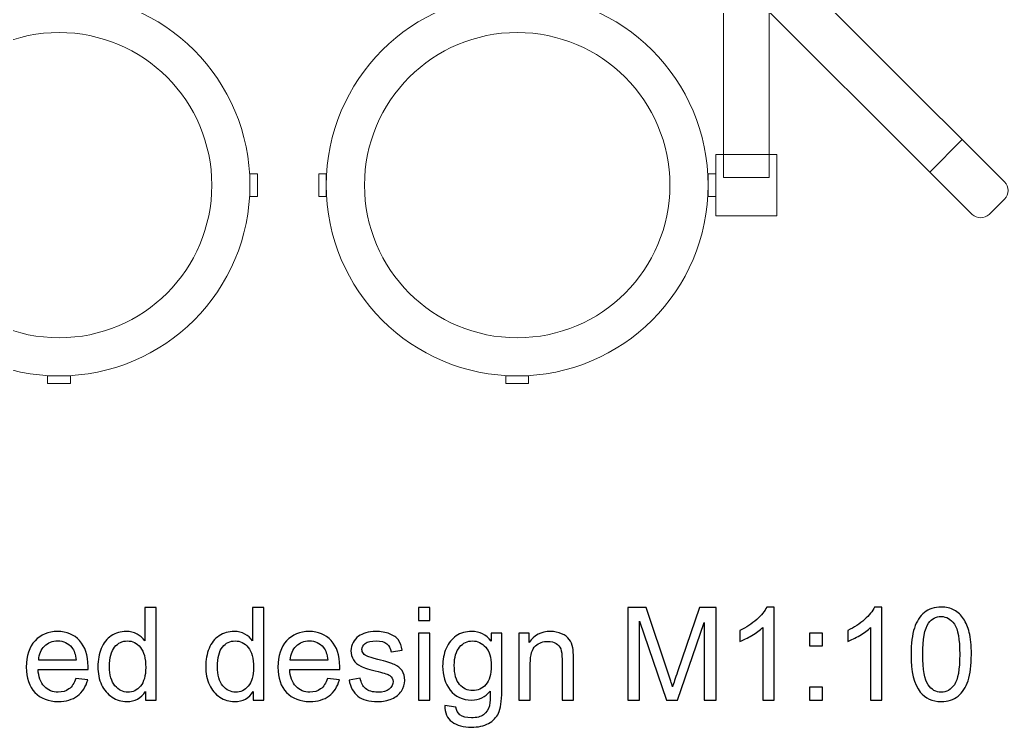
# Model space of a CAD drawing. Header units: millimetres. Extents: x -202 to 204, y -252 to 284.
# Drawn here: x -17.6 to 47.2, y -251.7 to -205.3 of the extents above; entities that cross this region are included whole.
import ezdxf

# ---------------------------------------------------------------- set-up
doc = ezdxf.new("R2010")
doc.units = ezdxf.units.MM
doc.header["$MEASUREMENT"] = 0
doc.layers.add('Layer 1', color=7, linetype='Continuous')

msp = doc.modelspace()

# ---------------------------------------------------------------- linework, layer by layer
at = {"layer": 'Layer 1', "color": 9, "lineweight": 9}
for points, knots in [([(31.5, -126.6739), (31.5, -126.6739), (31.5, -215.674), (31.5, -215.674), (31.5, -215.674), (31.5, -215.674), (28.5, -215.674), (28.5, -215.674), (28.5, -215.674), (28.5, -215.674), (28.5, -126.6739), (28.5, -126.6739), (28.5, -126.6739), (28.5, -126.6739), (31.5, -126.6739), (31.5, -126.6739)], [0, 0, 0, 0, 0.2, 0.2, 0.2, 0.2, 0.4, 0.4, 0.4, 0.4, 0.6, 0.6, 0.6, 0.6, 1, 1, 1, 1]), ([(28.2305, -201.5258), (28.2305, -201.5258), (44.7908, -218.086), (44.7908, -218.086), (44.7908, -218.086), (45.098, -218.3933), (45.6009, -218.3934), (45.9082, -218.086), (45.9082, -218.086), (45.9082, -218.086), (46.9121, -217.0822), (46.9121, -217.0822), (46.9121, -217.0822), (47.2194, -216.7748), (47.2194, -216.272), (46.9121, -215.9647), (46.9121, -215.9647), (46.9121, -215.9647), (30.3518, -199.4045), (30.3518, -199.4045), (30.3518, -199.4045), (30.0446, -199.0972), (29.5417, -199.0972), (29.2344, -199.4045), (29.2344, -199.4045), (29.2344, -199.4045), (28.2305, -200.4084), (28.2305, -200.4084), (28.2305, -200.4084), (27.9232, -200.7157), (27.9233, -201.2185), (28.2305, -201.5258)], [0, 0, 0, 0, 0.1111111, 0.1111111, 0.1111111, 0.1111111, 0.2222222, 0.2222222, 0.2222222, 0.2222222, 0.3333333, 0.3333333, 0.3333333, 0.3333333, 0.4444444, 0.4444444, 0.4444444, 0.4444444, 0.5555556, 0.5555556, 0.5555556, 0.5555556, 0.6666667, 0.6666667, 0.6666667, 0.6666667, 0.7777778, 0.7777778, 0.7777778, 0.7777778, 1, 1, 1, 1]), ([(-27.5, -216.174), (-27.5, -223.0775), (-21.9035, -228.674), (-15, -228.674), (-15, -228.674), (-8.0965, -228.674), (-2.5, -223.0775), (-2.5, -216.174), (-2.5, -216.174), (-2.5, -209.2704), (-8.0965, -203.674), (-15, -203.674), (-15, -203.674), (-21.9035, -203.674), (-27.5, -209.2704), (-27.5, -216.174)], [0, 0, 0, 0, 0.2, 0.2, 0.2, 0.2, 0.4, 0.4, 0.4, 0.4, 0.6, 0.6, 0.6, 0.6, 1, 1, 1, 1]), ([(2.5, -216.174), (2.5, -223.0775), (8.0965, -228.674), (15, -228.674), (15, -228.674), (21.9035, -228.674), (27.5, -223.0775), (27.5, -216.174), (27.5, -216.174), (27.5, -209.2704), (21.9035, -203.674), (15, -203.674), (15, -203.674), (8.0965, -203.674), (2.5, -209.2704), (2.5, -216.174)], [0, 0, 0, 0, 0.2, 0.2, 0.2, 0.2, 0.4, 0.4, 0.4, 0.4, 0.6, 0.6, 0.6, 0.6, 1, 1, 1, 1]), ([(32, -214.174), (32, -214.174), (28, -214.174), (28, -214.174), (28, -214.174), (28, -214.174), (28, -218.174), (28, -218.174), (28, -218.174), (28, -218.174), (32, -218.174), (32, -218.174), (32, -218.174), (32, -218.174), (32, -214.174), (32, -214.174)], [0, 0, 0, 0, 0.2, 0.2, 0.2, 0.2, 0.4, 0.4, 0.4, 0.4, 0.6, 0.6, 0.6, 0.6, 1, 1, 1, 1]), ([(-2.5, -215.424), (-2.5, -215.424), (-2.5, -216.924), (-2.5, -216.924), (-2.5, -216.924), (-2.5, -216.924), (-2, -216.924), (-2, -216.924), (-2, -216.924), (-2, -216.924), (-2, -215.424), (-2, -215.424), (-2, -215.424), (-2, -215.424), (-2.5, -215.424), (-2.5, -215.424)], [0, 0, 0, 0, 0.2, 0.2, 0.2, 0.2, 0.4, 0.4, 0.4, 0.4, 0.6, 0.6, 0.6, 0.6, 1, 1, 1, 1]), ([(2.5, -215.424), (2.5, -215.424), (2.5, -216.924), (2.5, -216.924), (2.5, -216.924), (2.5, -216.924), (2, -216.924), (2, -216.924), (2, -216.924), (2, -216.924), (2, -215.424), (2, -215.424), (2, -215.424), (2, -215.424), (2.5, -215.424), (2.5, -215.424)], [0, 0, 0, 0, 0.2, 0.2, 0.2, 0.2, 0.4, 0.4, 0.4, 0.4, 0.6, 0.6, 0.6, 0.6, 1, 1, 1, 1]), ([(27.5, -215.424), (27.5, -215.424), (27.5, -216.924), (27.5, -216.924), (27.5, -216.924), (27.5, -216.924), (28, -216.924), (28, -216.924), (28, -216.924), (28, -216.924), (28, -215.424), (28, -215.424), (28, -215.424), (28, -215.424), (27.5, -215.424), (27.5, -215.424)], [0, 0, 0, 0, 0.2, 0.2, 0.2, 0.2, 0.4, 0.4, 0.4, 0.4, 0.6, 0.6, 0.6, 0.6, 1, 1, 1, 1]), ([(-15.75, -228.674), (-15.75, -228.674), (-14.25, -228.674), (-14.25, -228.674), (-14.25, -228.674), (-14.25, -228.674), (-14.25, -229.174), (-14.25, -229.174), (-14.25, -229.174), (-14.25, -229.174), (-15.75, -229.174), (-15.75, -229.174), (-15.75, -229.174), (-15.75, -229.174), (-15.75, -228.674), (-15.75, -228.674)], [0, 0, 0, 0, 0.2, 0.2, 0.2, 0.2, 0.4, 0.4, 0.4, 0.4, 0.6, 0.6, 0.6, 0.6, 1, 1, 1, 1]), ([(14.25, -228.674), (14.25, -228.674), (15.75, -228.674), (15.75, -228.674), (15.75, -228.674), (15.75, -228.674), (15.75, -229.174), (15.75, -229.174), (15.75, -229.174), (15.75, -229.174), (14.25, -229.174), (14.25, -229.174), (14.25, -229.174), (14.25, -229.174), (14.25, -228.674), (14.25, -228.674)], [0, 0, 0, 0, 0.2, 0.2, 0.2, 0.2, 0.4, 0.4, 0.4, 0.4, 0.6, 0.6, 0.6, 0.6, 1, 1, 1, 1])]:
    msp.add_open_spline(points, degree=3, knots=knots, dxfattribs=at)
at = {"layer": 'Layer 1', "color": 7, "lineweight": 9}
for points in [[(-25, -216.174), (-25, -221.6968), (-20.5228, -226.174), (-15, -226.174), (-15, -226.174), (-9.4772, -226.174), (-5, -221.6968), (-5, -216.174), (-5, -216.174), (-5, -210.6511), (-9.4772, -206.174), (-15, -206.174), (-15, -206.174), (-20.5228, -206.174), (-25, -210.6511), (-25, -216.174)], [(5, -216.174), (5, -221.6968), (9.4772, -226.174), (15, -226.174), (15, -226.174), (20.5228, -226.174), (25, -221.6968), (25, -216.174), (25, -216.174), (25, -210.6511), (20.5228, -206.174), (15, -206.174), (15, -206.174), (9.4772, -206.174), (5, -210.6511), (5, -216.174)]]:
    msp.add_open_spline(points, degree=3, knots=[0, 0, 0, 0, 0.2, 0.2, 0.2, 0.2, 0.4, 0.4, 0.4, 0.4, 0.6, 0.6, 0.6, 0.6, 1, 1, 1, 1], dxfattribs=at)
at = {"layer": 'Layer 1', "color": 250, "lineweight": 9}
msp.add_open_spline([(42.0189, -215.3141), (42.0189, -215.3141), (44.1402, -213.1928), (44.1402, -213.1928)], degree=3, dxfattribs=at)
at = {"layer": 'Layer 1', "color": 250}
for points, knots in [([(-9.3417, -249.9089), (-9.3417, -249.9089), (-9.3417, -249.3543), (-9.3417, -249.3543), (-9.3417, -249.3543), (-9.6197, -249.7904), (-10.0289, -250.0077), (-10.5693, -250.0077), (-10.5693, -250.0077), (-10.9193, -250.0077), (-11.241, -249.9117), (-11.5345, -249.7184), (-11.5345, -249.7184), (-11.8281, -249.5265), (-12.0552, -249.257), (-12.2175, -248.9098), (-12.2175, -248.9098), (-12.3784, -248.5641), (-12.4588, -248.1676), (-12.4588, -247.7174), (-12.4588, -247.7174), (-12.4588, -247.28), (-12.3854, -246.8821), (-12.2401, -246.525), (-12.2401, -246.525), (-12.0933, -246.168), (-11.8746, -245.8943), (-11.5825, -245.7052), (-11.5825, -245.7052), (-11.2904, -245.5147), (-10.963, -245.4187), (-10.6018, -245.4187), (-10.6018, -245.4187), (-10.3379, -245.4187), (-10.1023, -245.4752), (-9.8962, -245.5866), (-9.8962, -245.5866), (-9.6888, -245.6981), (-9.5209, -245.8435), (-9.3911, -246.0227), (-9.3911, -246.0227), (-9.3911, -246.0227), (-9.3911, -243.8482), (-9.3911, -243.8482), (-9.3911, -243.8482), (-9.3911, -243.8482), (-8.6516, -243.8482), (-8.6516, -243.8482), (-8.6516, -243.8482), (-8.6516, -243.8482), (-8.6516, -249.9089), (-8.6516, -249.9089), (-8.6516, -249.9089), (-8.6516, -249.9089), (-9.3417, -249.9089), (-9.3417, -249.9089)], [0, 0, 0, 0, 0.0666667, 0.0666667, 0.0666667, 0.0666667, 0.1333333, 0.1333333, 0.1333333, 0.1333333, 0.2, 0.2, 0.2, 0.2, 0.2666667, 0.2666667, 0.2666667, 0.2666667, 0.3333333, 0.3333333, 0.3333333, 0.3333333, 0.4, 0.4, 0.4, 0.4, 0.4666667, 0.4666667, 0.4666667, 0.4666667, 0.5333333, 0.5333333, 0.5333333, 0.5333333, 0.6, 0.6, 0.6, 0.6, 0.6666667, 0.6666667, 0.6666667, 0.6666667, 0.7333333, 0.7333333, 0.7333333, 0.7333333, 0.8, 0.8, 0.8, 0.8, 0.8666667, 0.8666667, 0.8666667, 0.8666667, 1, 1, 1, 1]), ([(-2.2805, -249.9089), (-2.2805, -249.9089), (-2.2805, -249.3543), (-2.2805, -249.3543), (-2.2805, -249.3543), (-2.5585, -249.7904), (-2.9677, -250.0077), (-3.5081, -250.0077), (-3.5081, -250.0077), (-3.8581, -250.0077), (-4.1798, -249.9117), (-4.4733, -249.7184), (-4.4733, -249.7184), (-4.7669, -249.5265), (-4.994, -249.257), (-5.1563, -248.9098), (-5.1563, -248.9098), (-5.3172, -248.5641), (-5.3976, -248.1676), (-5.3976, -247.7174), (-5.3976, -247.7174), (-5.3976, -247.28), (-5.3242, -246.8821), (-5.1789, -246.525), (-5.1789, -246.525), (-5.0321, -246.168), (-4.8134, -245.8943), (-4.5213, -245.7052), (-4.5213, -245.7052), (-4.2292, -245.5147), (-3.9018, -245.4187), (-3.5406, -245.4187), (-3.5406, -245.4187), (-3.2767, -245.4187), (-3.0411, -245.4752), (-2.835, -245.5866), (-2.835, -245.5866), (-2.6276, -245.6981), (-2.4597, -245.8435), (-2.3299, -246.0227), (-2.3299, -246.0227), (-2.3299, -246.0227), (-2.3299, -243.8482), (-2.3299, -243.8482), (-2.3299, -243.8482), (-2.3299, -243.8482), (-1.5904, -243.8482), (-1.5904, -243.8482), (-1.5904, -243.8482), (-1.5904, -243.8482), (-1.5904, -249.9089), (-1.5904, -249.9089), (-1.5904, -249.9089), (-1.5904, -249.9089), (-2.2805, -249.9089), (-2.2805, -249.9089)], [0, 0, 0, 0, 0.0666667, 0.0666667, 0.0666667, 0.0666667, 0.1333333, 0.1333333, 0.1333333, 0.1333333, 0.2, 0.2, 0.2, 0.2, 0.2666667, 0.2666667, 0.2666667, 0.2666667, 0.3333333, 0.3333333, 0.3333333, 0.3333333, 0.4, 0.4, 0.4, 0.4, 0.4666667, 0.4666667, 0.4666667, 0.4666667, 0.5333333, 0.5333333, 0.5333333, 0.5333333, 0.6, 0.6, 0.6, 0.6, 0.6666667, 0.6666667, 0.6666667, 0.6666667, 0.7333333, 0.7333333, 0.7333333, 0.7333333, 0.8, 0.8, 0.8, 0.8, 0.8666667, 0.8666667, 0.8666667, 0.8666667, 1, 1, 1, 1]), ([(8.5259, -244.7047), (8.5259, -244.7047), (8.5259, -243.8482), (8.5259, -243.8482), (8.5259, -243.8482), (8.5259, -243.8482), (9.271, -243.8482), (9.271, -243.8482), (9.271, -243.8482), (9.271, -243.8482), (9.271, -244.7047), (9.271, -244.7047), (9.271, -244.7047), (9.271, -244.7047), (8.5259, -244.7047), (8.5259, -244.7047)], [0, 0, 0, 0, 0.2, 0.2, 0.2, 0.2, 0.4, 0.4, 0.4, 0.4, 0.6, 0.6, 0.6, 0.6, 1, 1, 1, 1]), ([(22.2433, -249.9089), (22.2433, -249.9089), (22.2433, -243.8482), (22.2433, -243.8482), (22.2433, -243.8482), (22.2433, -243.8482), (23.4513, -243.8482), (23.4513, -243.8482), (23.4513, -243.8482), (23.4513, -243.8482), (24.885, -248.1394), (24.885, -248.1394), (24.885, -248.1394), (25.0176, -248.5387), (25.115, -248.8379), (25.1742, -249.0368), (25.1742, -249.0368), (25.2434, -248.8167), (25.3506, -248.4921), (25.4974, -248.0646), (25.4974, -248.0646), (25.4974, -248.0646), (26.948, -243.8482), (26.948, -243.8482), (26.948, -243.8482), (26.948, -243.8482), (28.0275, -243.8482), (28.0275, -243.8482), (28.0275, -243.8482), (28.0275, -243.8482), (28.0275, -249.9089), (28.0275, -249.9089), (28.0275, -249.9089), (28.0275, -249.9089), (27.2542, -249.9089), (27.2542, -249.9089), (27.2542, -249.9089), (27.2542, -249.9089), (27.2542, -244.8359), (27.2542, -244.8359), (27.2542, -244.8359), (27.2542, -244.8359), (25.4931, -249.9089), (25.4931, -249.9089), (25.4931, -249.9089), (25.4931, -249.9089), (24.7692, -249.9089), (24.7692, -249.9089), (24.7692, -249.9089), (24.7692, -249.9089), (23.0166, -244.7499), (23.0166, -244.7499), (23.0166, -244.7499), (23.0166, -244.7499), (23.0166, -249.9089), (23.0166, -249.9089), (23.0166, -249.9089), (23.0166, -249.9089), (22.2433, -249.9089), (22.2433, -249.9089)], [0, 0, 0, 0, 0.0625, 0.0625, 0.0625, 0.0625, 0.125, 0.125, 0.125, 0.125, 0.1875, 0.1875, 0.1875, 0.1875, 0.25, 0.25, 0.25, 0.25, 0.3125, 0.3125, 0.3125, 0.3125, 0.375, 0.375, 0.375, 0.375, 0.4375, 0.4375, 0.4375, 0.4375, 0.5, 0.5, 0.5, 0.5, 0.5625, 0.5625, 0.5625, 0.5625, 0.625, 0.625, 0.625, 0.625, 0.6875, 0.6875, 0.6875, 0.6875, 0.75, 0.75, 0.75, 0.75, 0.8125, 0.8125, 0.8125, 0.8125, 0.875, 0.875, 0.875, 0.875, 1, 1, 1, 1]), ([(31.822, -249.9089), (31.822, -249.9089), (31.0784, -249.9089), (31.0784, -249.9089), (31.0784, -249.9089), (31.0784, -249.9089), (31.0784, -245.1675), (31.0784, -245.1675), (31.0784, -245.1675), (30.8992, -245.3383), (30.6649, -245.509), (30.3742, -245.6798), (30.3742, -245.6798), (30.0821, -245.8505), (29.8211, -245.9789), (29.5897, -246.0636), (29.5897, -246.0636), (29.5897, -246.0636), (29.5897, -245.3453), (29.5897, -245.3453), (29.5897, -245.3453), (30.0059, -245.1492), (30.37, -244.9121), (30.6819, -244.6341), (30.6819, -244.6341), (30.9923, -244.3547), (31.2139, -244.0852), (31.3437, -243.8228), (31.3437, -243.8228), (31.3437, -243.8228), (31.822, -243.8228), (31.822, -243.8228), (31.822, -243.8228), (31.822, -243.8228), (31.822, -249.9089), (31.822, -249.9089)], [0, 0, 0, 0, 0.1, 0.1, 0.1, 0.1, 0.2, 0.2, 0.2, 0.2, 0.3, 0.3, 0.3, 0.3, 0.4, 0.4, 0.4, 0.4, 0.5, 0.5, 0.5, 0.5, 0.6, 0.6, 0.6, 0.6, 0.7, 0.7, 0.7, 0.7, 0.8, 0.8, 0.8, 0.8, 1, 1, 1, 1]), ([(38.8832, -249.9089), (38.8832, -249.9089), (38.1396, -249.9089), (38.1396, -249.9089), (38.1396, -249.9089), (38.1396, -249.9089), (38.1396, -245.1675), (38.1396, -245.1675), (38.1396, -245.1675), (37.9604, -245.3383), (37.7261, -245.509), (37.4354, -245.6798), (37.4354, -245.6798), (37.1433, -245.8505), (36.8823, -245.9789), (36.6509, -246.0636), (36.6509, -246.0636), (36.6509, -246.0636), (36.6509, -245.3453), (36.6509, -245.3453), (36.6509, -245.3453), (37.0671, -245.1492), (37.4312, -244.9121), (37.7431, -244.6341), (37.7431, -244.6341), (38.0535, -244.3547), (38.2751, -244.0852), (38.4049, -243.8228), (38.4049, -243.8228), (38.4049, -243.8228), (38.8832, -243.8228), (38.8832, -243.8228), (38.8832, -243.8228), (38.8832, -243.8228), (38.8832, -249.9089), (38.8832, -249.9089)], [0, 0, 0, 0, 0.1, 0.1, 0.1, 0.1, 0.2, 0.2, 0.2, 0.2, 0.3, 0.3, 0.3, 0.3, 0.4, 0.4, 0.4, 0.4, 0.5, 0.5, 0.5, 0.5, 0.6, 0.6, 0.6, 0.6, 0.7, 0.7, 0.7, 0.7, 0.8, 0.8, 0.8, 0.8, 1, 1, 1, 1]), ([(40.7897, -246.9202), (40.7897, -246.2033), (40.863, -245.6262), (41.0112, -245.1901), (41.0112, -245.1901), (41.158, -244.7527), (41.3781, -244.4154), (41.6688, -244.1784), (41.6688, -244.1784), (41.9595, -243.9413), (42.325, -243.8228), (42.7652, -243.8228), (42.7652, -243.8228), (43.0912, -243.8228), (43.3762, -243.8891), (43.6218, -244.0203), (43.6218, -244.0203), (43.8673, -244.1501), (44.0691, -244.3392), (44.23, -244.5862), (44.23, -244.5862), (44.3894, -244.8331), (44.515, -245.1337), (44.6053, -245.4879), (44.6053, -245.4879), (44.6971, -245.8421), (44.7422, -246.319), (44.7422, -246.9202), (44.7422, -246.9202), (44.7422, -247.6314), (44.6688, -248.2043), (44.5235, -248.6417), (44.5235, -248.6417), (44.3767, -249.0792), (44.158, -249.4164), (43.8673, -249.6549), (43.8673, -249.6549), (43.5766, -249.8934), (43.2097, -250.0119), (42.7652, -250.0119), (42.7652, -250.0119), (42.181, -250.0119), (41.7224, -249.8031), (41.3894, -249.384), (41.3894, -249.384), (40.99, -248.8802), (40.7897, -248.0575), (40.7897, -246.9202)], [0, 0, 0, 0, 0.0769231, 0.0769231, 0.0769231, 0.0769231, 0.1538462, 0.1538462, 0.1538462, 0.1538462, 0.2307692, 0.2307692, 0.2307692, 0.2307692, 0.3076923, 0.3076923, 0.3076923, 0.3076923, 0.3846154, 0.3846154, 0.3846154, 0.3846154, 0.4615385, 0.4615385, 0.4615385, 0.4615385, 0.5384615, 0.5384615, 0.5384615, 0.5384615, 0.6153846, 0.6153846, 0.6153846, 0.6153846, 0.6923077, 0.6923077, 0.6923077, 0.6923077, 0.7692308, 0.7692308, 0.7692308, 0.7692308, 0.8461538, 0.8461538, 0.8461538, 0.8461538, 1, 1, 1, 1]), ([(41.5545, -246.9202), (41.5545, -247.915), (41.6716, -248.5768), (41.9045, -248.907), (41.9045, -248.907), (42.1373, -249.2358), (42.4237, -249.4009), (42.7652, -249.4009), (42.7652, -249.4009), (43.1081, -249.4009), (43.3946, -249.2344), (43.6274, -248.9042), (43.6274, -248.9042), (43.8603, -248.574), (43.9774, -247.9122), (43.9774, -246.9202), (43.9774, -246.9202), (43.9774, -245.9225), (43.8603, -245.2593), (43.6274, -244.9319), (43.6274, -244.9319), (43.3946, -244.6031), (43.1053, -244.4394), (42.7582, -244.4394), (42.7582, -244.4394), (42.4153, -244.4394), (42.1429, -244.5848), (41.9383, -244.874), (41.9383, -244.874), (41.6829, -245.2423), (41.5545, -245.9253), (41.5545, -246.9202)], [0, 0, 0, 0, 0.1111111, 0.1111111, 0.1111111, 0.1111111, 0.2222222, 0.2222222, 0.2222222, 0.2222222, 0.3333333, 0.3333333, 0.3333333, 0.3333333, 0.4444444, 0.4444444, 0.4444444, 0.4444444, 0.5555556, 0.5555556, 0.5555556, 0.5555556, 0.6666667, 0.6666667, 0.6666667, 0.6666667, 0.7777778, 0.7777778, 0.7777778, 0.7777778, 1, 1, 1, 1]), ([(-13.8939, -248.495), (-13.8939, -248.495), (-13.1249, -248.5895), (-13.1249, -248.5895), (-13.1249, -248.5895), (-13.2462, -249.0397), (-13.4706, -249.3882), (-13.798, -249.6366), (-13.798, -249.6366), (-14.1268, -249.8835), (-14.5459, -250.0077), (-15.0553, -250.0077), (-15.0553, -250.0077), (-15.6973, -250.0077), (-16.2068, -249.8101), (-16.5821, -249.415), (-16.5821, -249.415), (-16.9589, -249.0199), (-17.1466, -248.4653), (-17.1466, -247.7513), (-17.1466, -247.7513), (-17.1466, -247.0119), (-16.9561, -246.439), (-16.5765, -246.0312), (-16.5765, -246.0312), (-16.1955, -245.6233), (-15.703, -245.4187), (-15.0962, -245.4187), (-15.0962, -245.4187), (-14.5092, -245.4187), (-14.0294, -245.6191), (-13.6583, -246.0185), (-13.6583, -246.0185), (-13.2857, -246.4178), (-13.0995, -246.9808), (-13.0995, -247.7047), (-13.0995, -247.7047), (-13.0995, -247.7499), (-13.1009, -247.8162), (-13.1037, -247.9037), (-13.1037, -247.9037), (-13.1037, -247.9037), (-16.3775, -247.9037), (-16.3775, -247.9037), (-16.3775, -247.9037), (-16.3507, -248.3863), (-16.2138, -248.756), (-15.9683, -249.0114), (-15.9683, -249.0114), (-15.7227, -249.2683), (-15.4179, -249.3967), (-15.051, -249.3967), (-15.051, -249.3967), (-14.7787, -249.3967), (-14.5459, -249.3247), (-14.3525, -249.1808), (-14.3525, -249.1808), (-14.1592, -249.0382), (-14.0068, -248.8096), (-13.8939, -248.495)], [0, 0, 0, 0, 0.0625, 0.0625, 0.0625, 0.0625, 0.125, 0.125, 0.125, 0.125, 0.1875, 0.1875, 0.1875, 0.1875, 0.25, 0.25, 0.25, 0.25, 0.3125, 0.3125, 0.3125, 0.3125, 0.375, 0.375, 0.375, 0.375, 0.4375, 0.4375, 0.4375, 0.4375, 0.5, 0.5, 0.5, 0.5, 0.5625, 0.5625, 0.5625, 0.5625, 0.625, 0.625, 0.625, 0.625, 0.6875, 0.6875, 0.6875, 0.6875, 0.75, 0.75, 0.75, 0.75, 0.8125, 0.8125, 0.8125, 0.8125, 0.875, 0.875, 0.875, 0.875, 1, 1, 1, 1]), ([(2.5851, -248.495), (2.5851, -248.495), (3.3541, -248.5895), (3.3541, -248.5895), (3.3541, -248.5895), (3.2328, -249.0397), (3.0084, -249.3882), (2.681, -249.6366), (2.681, -249.6366), (2.3522, -249.8835), (1.9331, -250.0077), (1.4237, -250.0077), (1.4237, -250.0077), (0.7817, -250.0077), (0.2722, -249.8101), (-0.1031, -249.415), (-0.1031, -249.415), (-0.4799, -249.0199), (-0.6676, -248.4653), (-0.6676, -247.7513), (-0.6676, -247.7513), (-0.6676, -247.0119), (-0.4771, -246.439), (-0.0975, -246.0312), (-0.0975, -246.0312), (0.2835, -245.6233), (0.776, -245.4187), (1.3828, -245.4187), (1.3828, -245.4187), (1.9698, -245.4187), (2.4496, -245.6191), (2.8207, -246.0185), (2.8207, -246.0185), (3.1933, -246.4178), (3.3795, -246.9808), (3.3795, -247.7047), (3.3795, -247.7047), (3.3795, -247.7499), (3.3781, -247.8162), (3.3753, -247.9037), (3.3753, -247.9037), (3.3753, -247.9037), (0.1015, -247.9037), (0.1015, -247.9037), (0.1015, -247.9037), (0.1283, -248.3863), (0.2652, -248.756), (0.5107, -249.0114), (0.5107, -249.0114), (0.7563, -249.2683), (1.0611, -249.3967), (1.428, -249.3967), (1.428, -249.3967), (1.7003, -249.3967), (1.9331, -249.3247), (2.1265, -249.1808), (2.1265, -249.1808), (2.3198, -249.0382), (2.4722, -248.8096), (2.5851, -248.495)], [0, 0, 0, 0, 0.0625, 0.0625, 0.0625, 0.0625, 0.125, 0.125, 0.125, 0.125, 0.1875, 0.1875, 0.1875, 0.1875, 0.25, 0.25, 0.25, 0.25, 0.3125, 0.3125, 0.3125, 0.3125, 0.375, 0.375, 0.375, 0.375, 0.4375, 0.4375, 0.4375, 0.4375, 0.5, 0.5, 0.5, 0.5, 0.5625, 0.5625, 0.5625, 0.5625, 0.625, 0.625, 0.625, 0.625, 0.6875, 0.6875, 0.6875, 0.6875, 0.75, 0.75, 0.75, 0.75, 0.8125, 0.8125, 0.8125, 0.8125, 0.875, 0.875, 0.875, 0.875, 1, 1, 1, 1]), ([(3.992, -248.598), (3.992, -248.598), (4.7271, -248.4823), (4.7271, -248.4823), (4.7271, -248.4823), (4.7681, -248.7772), (4.8838, -249.003), (5.0729, -249.161), (5.0729, -249.161), (5.2606, -249.3176), (5.5244, -249.3967), (5.8645, -249.3967), (5.8645, -249.3967), (6.206, -249.3967), (6.46, -249.3261), (6.6251, -249.1878), (6.6251, -249.1878), (6.7902, -249.0481), (6.8735, -248.8844), (6.8735, -248.6982), (6.8735, -248.6982), (6.8735, -248.5288), (6.8001, -248.3976), (6.6533, -248.3002), (6.6533, -248.3002), (6.5517, -248.2339), (6.2977, -248.1506), (5.8927, -248.049), (5.8927, -248.049), (5.348, -247.9108), (4.9684, -247.7922), (4.7582, -247.6906), (4.7582, -247.6906), (4.5479, -247.5904), (4.3871, -247.4507), (4.2784, -247.2729), (4.2784, -247.2729), (4.1698, -247.0951), (4.1147, -246.899), (4.1147, -246.6845), (4.1147, -246.6845), (4.1147, -246.4884), (4.1599, -246.3077), (4.2502, -246.1412), (4.2502, -246.1412), (4.3391, -245.9733), (4.4619, -245.835), (4.6157, -245.7249), (4.6157, -245.7249), (4.7314, -245.6403), (4.8894, -245.5669), (5.0884, -245.5076), (5.0884, -245.5076), (5.2888, -245.4484), (5.5033, -245.4187), (5.7319, -245.4187), (5.7319, -245.4187), (6.0762, -245.4187), (6.3782, -245.4695), (6.6392, -245.5683), (6.6392, -245.5683), (6.9003, -245.6671), (7.0922, -245.8011), (7.2164, -245.9705), (7.2164, -245.9705), (7.3405, -246.1412), (7.4252, -246.367), (7.4718, -246.6506), (7.4718, -246.6506), (7.4718, -246.6506), (6.745, -246.7508), (6.745, -246.7508), (6.745, -246.7508), (6.7112, -246.525), (6.6152, -246.3487), (6.4572, -246.2217), (6.4572, -246.2217), (6.2991, -246.0947), (6.0748, -246.0312), (5.7855, -246.0312), (5.7855, -246.0312), (5.444, -246.0312), (5.1999, -246.0876), (5.0545, -246.2005), (5.0545, -246.2005), (4.9078, -246.3134), (4.8344, -246.446), (4.8344, -246.597), (4.8344, -246.597), (4.8344, -246.6944), (4.8654, -246.7805), (4.9261, -246.8581), (4.9261, -246.8581), (4.9868, -246.9385), (5.0813, -247.0034), (5.2112, -247.057), (5.2112, -247.057), (5.286, -247.0838), (5.5047, -247.1473), (5.8687, -247.2461), (5.8687, -247.2461), (6.3951, -247.3872), (6.762, -247.5015), (6.9694, -247.5918), (6.9694, -247.5918), (7.1783, -247.6807), (7.3419, -247.812), (7.4605, -247.9827), (7.4605, -247.9827), (7.579, -248.1535), (7.6383, -248.3651), (7.6383, -248.6191), (7.6383, -248.6191), (7.6383, -248.8675), (7.5649, -249.1003), (7.421, -249.3205), (7.421, -249.3205), (7.2756, -249.5392), (7.0668, -249.7085), (6.7944, -249.8285), (6.7944, -249.8285), (6.5221, -249.9484), (6.2131, -250.0077), (5.8687, -250.0077), (5.8687, -250.0077), (5.2972, -250.0077), (4.8626, -249.8891), (4.5635, -249.6521), (4.5635, -249.6521), (4.2643, -249.415), (4.0738, -249.0636), (3.992, -248.598)], [0, 0, 0, 0, 0.0294118, 0.0294118, 0.0294118, 0.0294118, 0.0588235, 0.0588235, 0.0588235, 0.0588235, 0.0882353, 0.0882353, 0.0882353, 0.0882353, 0.1176471, 0.1176471, 0.1176471, 0.1176471, 0.1470588, 0.1470588, 0.1470588, 0.1470588, 0.1764706, 0.1764706, 0.1764706, 0.1764706, 0.2058824, 0.2058824, 0.2058824, 0.2058824, 0.2352941, 0.2352941, 0.2352941, 0.2352941, 0.2647059, 0.2647059, 0.2647059, 0.2647059, 0.2941176, 0.2941176, 0.2941176, 0.2941176, 0.3235294, 0.3235294, 0.3235294, 0.3235294, 0.3529412, 0.3529412, 0.3529412, 0.3529412, 0.3823529, 0.3823529, 0.3823529, 0.3823529, 0.4117647, 0.4117647, 0.4117647, 0.4117647, 0.4411765, 0.4411765, 0.4411765, 0.4411765, 0.4705882, 0.4705882, 0.4705882, 0.4705882, 0.5, 0.5, 0.5, 0.5, 0.5294118, 0.5294118, 0.5294118, 0.5294118, 0.5588235, 0.5588235, 0.5588235, 0.5588235, 0.5882353, 0.5882353, 0.5882353, 0.5882353, 0.6176471, 0.6176471, 0.6176471, 0.6176471, 0.6470588, 0.6470588, 0.6470588, 0.6470588, 0.6764706, 0.6764706, 0.6764706, 0.6764706, 0.7058824, 0.7058824, 0.7058824, 0.7058824, 0.7352941, 0.7352941, 0.7352941, 0.7352941, 0.7647059, 0.7647059, 0.7647059, 0.7647059, 0.7941176, 0.7941176, 0.7941176, 0.7941176, 0.8235294, 0.8235294, 0.8235294, 0.8235294, 0.8529412, 0.8529412, 0.8529412, 0.8529412, 0.8823529, 0.8823529, 0.8823529, 0.8823529, 0.9117647, 0.9117647, 0.9117647, 0.9117647, 0.9411765, 0.9411765, 0.9411765, 0.9411765, 1, 1, 1, 1]), ([(8.5259, -249.9089), (8.5259, -249.9089), (8.5259, -245.5189), (8.5259, -245.5189), (8.5259, -245.5189), (8.5259, -245.5189), (9.271, -245.5189), (9.271, -245.5189), (9.271, -245.5189), (9.271, -245.5189), (9.271, -249.9089), (9.271, -249.9089), (9.271, -249.9089), (9.271, -249.9089), (8.5259, -249.9089), (8.5259, -249.9089)], [0, 0, 0, 0, 0.2, 0.2, 0.2, 0.2, 0.4, 0.4, 0.4, 0.4, 0.6, 0.6, 0.6, 0.6, 1, 1, 1, 1]), ([(10.2672, -250.273), (10.2672, -250.273), (10.9911, -250.3802), (10.9911, -250.3802), (10.9911, -250.3802), (11.0208, -250.6032), (11.1054, -250.7654), (11.2423, -250.8685), (11.2423, -250.8685), (11.4272, -251.0053), (11.6798, -251.0745), (11.9987, -251.0745), (11.9987, -251.0745), (12.3444, -251.0745), (12.6097, -251.0053), (12.7974, -250.8685), (12.7974, -250.8685), (12.985, -250.7302), (13.1106, -250.5368), (13.1769, -250.2899), (13.1769, -250.2899), (13.2165, -250.1375), (13.2334, -249.82), (13.2306, -249.3346), (13.2306, -249.3346), (12.906, -249.717), (12.501, -249.9089), (12.0156, -249.9089), (12.0156, -249.9089), (11.4116, -249.9089), (10.9446, -249.6916), (10.6144, -249.2556), (10.6144, -249.2556), (10.2842, -248.8209), (10.1176, -248.2974), (10.1176, -247.6892), (10.1176, -247.6892), (10.1176, -247.2701), (10.1938, -246.8835), (10.3448, -246.5293), (10.3448, -246.5293), (10.4972, -246.1751), (10.7174, -245.9013), (11.0052, -245.708), (11.0052, -245.708), (11.2931, -245.5161), (11.6318, -245.4187), (12.0198, -245.4187), (12.0198, -245.4187), (12.5377, -245.4187), (12.9653, -245.629), (13.3011, -246.0481), (13.3011, -246.0481), (13.3011, -246.0481), (13.3011, -245.5189), (13.3011, -245.5189), (13.3011, -245.5189), (13.3011, -245.5189), (13.9883, -245.5189), (13.9883, -245.5189), (13.9883, -245.5189), (13.9883, -245.5189), (13.9883, -249.3134), (13.9883, -249.3134), (13.9883, -249.3134), (13.9883, -249.9964), (13.9178, -250.4818), (13.7795, -250.7669), (13.7795, -250.7669), (13.6398, -251.0519), (13.4197, -251.2777), (13.1177, -251.4428), (13.1177, -251.4428), (12.8157, -251.6079), (12.4446, -251.6911), (12.0029, -251.6911), (12.0029, -251.6911), (11.4794, -251.6911), (11.056, -251.5726), (10.7343, -251.337), (10.7343, -251.337), (10.4112, -251.1013), (10.2559, -250.7471), (10.2672, -250.273)], [0, 0, 0, 0, 0.0454545, 0.0454545, 0.0454545, 0.0454545, 0.0909091, 0.0909091, 0.0909091, 0.0909091, 0.1363636, 0.1363636, 0.1363636, 0.1363636, 0.1818182, 0.1818182, 0.1818182, 0.1818182, 0.2272727, 0.2272727, 0.2272727, 0.2272727, 0.2727273, 0.2727273, 0.2727273, 0.2727273, 0.3181818, 0.3181818, 0.3181818, 0.3181818, 0.3636364, 0.3636364, 0.3636364, 0.3636364, 0.4090909, 0.4090909, 0.4090909, 0.4090909, 0.4545455, 0.4545455, 0.4545455, 0.4545455, 0.5, 0.5, 0.5, 0.5, 0.5454545, 0.5454545, 0.5454545, 0.5454545, 0.5909091, 0.5909091, 0.5909091, 0.5909091, 0.6363636, 0.6363636, 0.6363636, 0.6363636, 0.6818182, 0.6818182, 0.6818182, 0.6818182, 0.7272727, 0.7272727, 0.7272727, 0.7272727, 0.7727273, 0.7727273, 0.7727273, 0.7727273, 0.8181818, 0.8181818, 0.8181818, 0.8181818, 0.8636364, 0.8636364, 0.8636364, 0.8636364, 0.9090909, 0.9090909, 0.9090909, 0.9090909, 1, 1, 1, 1]), ([(15.113, -249.9089), (15.113, -249.9089), (15.113, -245.5189), (15.113, -245.5189), (15.113, -245.5189), (15.113, -245.5189), (15.7819, -245.5189), (15.7819, -245.5189), (15.7819, -245.5189), (15.7819, -245.5189), (15.7819, -246.1426), (15.7819, -246.1426), (15.7819, -246.1426), (16.105, -245.66), (16.5707, -245.4187), (17.1789, -245.4187), (17.1789, -245.4187), (17.4442, -245.4187), (17.6869, -245.4667), (17.9084, -245.5612), (17.9084, -245.5612), (18.1314, -245.6572), (18.2965, -245.7814), (18.4065, -245.9366), (18.4065, -245.9366), (18.518, -246.0904), (18.5942, -246.2739), (18.6394, -246.4855), (18.6394, -246.4855), (18.6662, -246.6238), (18.6803, -246.8651), (18.6803, -247.2094), (18.6803, -247.2094), (18.6803, -247.2094), (18.6803, -249.9089), (18.6803, -249.9089), (18.6803, -249.9089), (18.6803, -249.9089), (17.9352, -249.9089), (17.9352, -249.9089), (17.9352, -249.9089), (17.9352, -249.9089), (17.9352, -247.2377), (17.9352, -247.2377), (17.9352, -247.2377), (17.9352, -246.9357), (17.907, -246.7085), (17.8492, -246.5575), (17.8492, -246.5575), (17.7913, -246.4079), (17.6883, -246.288), (17.5415, -246.1991), (17.5415, -246.1991), (17.3934, -246.1088), (17.2212, -246.0636), (17.0222, -246.0636), (17.0222, -246.0636), (16.7047, -246.0636), (16.4324, -246.1652), (16.201, -246.3656), (16.201, -246.3656), (15.971, -246.5674), (15.8567, -246.9484), (15.8567, -247.5114), (15.8567, -247.5114), (15.8567, -247.5114), (15.8567, -249.9089), (15.8567, -249.9089), (15.8567, -249.9089), (15.8567, -249.9089), (15.113, -249.9089), (15.113, -249.9089)], [0, 0, 0, 0, 0.0526316, 0.0526316, 0.0526316, 0.0526316, 0.1052632, 0.1052632, 0.1052632, 0.1052632, 0.1578947, 0.1578947, 0.1578947, 0.1578947, 0.2105263, 0.2105263, 0.2105263, 0.2105263, 0.2631579, 0.2631579, 0.2631579, 0.2631579, 0.3157895, 0.3157895, 0.3157895, 0.3157895, 0.3684211, 0.3684211, 0.3684211, 0.3684211, 0.4210526, 0.4210526, 0.4210526, 0.4210526, 0.4736842, 0.4736842, 0.4736842, 0.4736842, 0.5263158, 0.5263158, 0.5263158, 0.5263158, 0.5789474, 0.5789474, 0.5789474, 0.5789474, 0.6315789, 0.6315789, 0.6315789, 0.6315789, 0.6842105, 0.6842105, 0.6842105, 0.6842105, 0.7368421, 0.7368421, 0.7368421, 0.7368421, 0.7894737, 0.7894737, 0.7894737, 0.7894737, 0.8421053, 0.8421053, 0.8421053, 0.8421053, 0.8947368, 0.8947368, 0.8947368, 0.8947368, 1, 1, 1, 1]), ([(34.1419, -246.3656), (34.1419, -246.3656), (34.1419, -245.5189), (34.1419, -245.5189), (34.1419, -245.5189), (34.1419, -245.5189), (34.99, -245.5189), (34.99, -245.5189), (34.99, -245.5189), (34.99, -245.5189), (34.99, -246.3656), (34.99, -246.3656), (34.99, -246.3656), (34.99, -246.3656), (34.1419, -246.3656), (34.1419, -246.3656)], [0, 0, 0, 0, 0.2, 0.2, 0.2, 0.2, 0.4, 0.4, 0.4, 0.4, 0.6, 0.6, 0.6, 0.6, 1, 1, 1, 1]), ([(-16.3366, -247.2913), (-16.3366, -247.2913), (-13.8855, -247.2913), (-13.8855, -247.2913), (-13.8855, -247.2913), (-13.9179, -246.923), (-14.0125, -246.645), (-14.1663, -246.4615), (-14.1663, -246.4615), (-14.4033, -246.1751), (-14.711, -246.0312), (-15.0877, -246.0312), (-15.0877, -246.0312), (-15.4292, -246.0312), (-15.7171, -246.1455), (-15.9499, -246.3741), (-15.9499, -246.3741), (-16.1828, -246.6027), (-16.3112, -246.9089), (-16.3366, -247.2913)], [0, 0, 0, 0, 0.1666667, 0.1666667, 0.1666667, 0.1666667, 0.3333333, 0.3333333, 0.3333333, 0.3333333, 0.5, 0.5, 0.5, 0.5, 0.6666667, 0.6666667, 0.6666667, 0.6666667, 1, 1, 1, 1]), ([(-11.694, -247.7174), (-11.694, -248.2805), (-11.5755, -248.701), (-11.3384, -248.979), (-11.3384, -248.979), (-11.1013, -249.257), (-10.8219, -249.3967), (-10.4988, -249.3967), (-10.4988, -249.3967), (-10.1742, -249.3967), (-9.8976, -249.2626), (-9.6705, -248.9973), (-9.6705, -248.9973), (-9.4433, -248.732), (-9.329, -248.3256), (-9.329, -247.7795), (-9.329, -247.7795), (-9.329, -247.1784), (-9.4447, -246.7381), (-9.6761, -246.4573), (-9.6761, -246.4573), (-9.9075, -246.1751), (-10.1926, -246.0354), (-10.5326, -246.0354), (-10.5326, -246.0354), (-10.8628, -246.0354), (-11.1394, -246.1709), (-11.361, -246.4404), (-11.361, -246.4404), (-11.5825, -246.7099), (-11.694, -247.1361), (-11.694, -247.7174)], [0, 0, 0, 0, 0.1111111, 0.1111111, 0.1111111, 0.1111111, 0.2222222, 0.2222222, 0.2222222, 0.2222222, 0.3333333, 0.3333333, 0.3333333, 0.3333333, 0.4444444, 0.4444444, 0.4444444, 0.4444444, 0.5555556, 0.5555556, 0.5555556, 0.5555556, 0.6666667, 0.6666667, 0.6666667, 0.6666667, 0.7777778, 0.7777778, 0.7777778, 0.7777778, 1, 1, 1, 1]), ([(-4.6328, -247.7174), (-4.6328, -248.2805), (-4.5143, -248.701), (-4.2772, -248.979), (-4.2772, -248.979), (-4.0401, -249.257), (-3.7607, -249.3967), (-3.4376, -249.3967), (-3.4376, -249.3967), (-3.113, -249.3967), (-2.8364, -249.2626), (-2.6093, -248.9973), (-2.6093, -248.9973), (-2.3821, -248.732), (-2.2678, -248.3256), (-2.2678, -247.7795), (-2.2678, -247.7795), (-2.2678, -247.1784), (-2.3835, -246.7381), (-2.6149, -246.4573), (-2.6149, -246.4573), (-2.8463, -246.1751), (-3.1314, -246.0354), (-3.4714, -246.0354), (-3.4714, -246.0354), (-3.8016, -246.0354), (-4.0782, -246.1709), (-4.2998, -246.4404), (-4.2998, -246.4404), (-4.5213, -246.7099), (-4.6328, -247.1361), (-4.6328, -247.7174)], [0, 0, 0, 0, 0.1111111, 0.1111111, 0.1111111, 0.1111111, 0.2222222, 0.2222222, 0.2222222, 0.2222222, 0.3333333, 0.3333333, 0.3333333, 0.3333333, 0.4444444, 0.4444444, 0.4444444, 0.4444444, 0.5555556, 0.5555556, 0.5555556, 0.5555556, 0.6666667, 0.6666667, 0.6666667, 0.6666667, 0.7777778, 0.7777778, 0.7777778, 0.7777778, 1, 1, 1, 1]), ([(0.1424, -247.2913), (0.1424, -247.2913), (2.5935, -247.2913), (2.5935, -247.2913), (2.5935, -247.2913), (2.5611, -246.923), (2.4665, -246.645), (2.3127, -246.4615), (2.3127, -246.4615), (2.0757, -246.1751), (1.768, -246.0312), (1.3913, -246.0312), (1.3913, -246.0312), (1.0498, -246.0312), (0.7619, -246.1455), (0.5291, -246.3741), (0.5291, -246.3741), (0.2962, -246.6027), (0.1678, -246.9089), (0.1424, -247.2913)], [0, 0, 0, 0, 0.1666667, 0.1666667, 0.1666667, 0.1666667, 0.3333333, 0.3333333, 0.3333333, 0.3333333, 0.5, 0.5, 0.5, 0.5, 0.6666667, 0.6666667, 0.6666667, 0.6666667, 1, 1, 1, 1]), ([(10.8825, -247.6356), (10.8825, -248.2113), (10.9968, -248.6318), (11.2268, -248.8957), (11.2268, -248.8957), (11.4554, -249.161), (11.7418, -249.2922), (12.0862, -249.2922), (12.0862, -249.2922), (12.4276, -249.2922), (12.7141, -249.161), (12.9455, -248.8985), (12.9455, -248.8985), (13.1769, -248.6347), (13.2927, -248.2226), (13.2927, -247.6596), (13.2927, -247.6596), (13.2927, -247.1219), (13.1741, -246.717), (12.9356, -246.4446), (12.9356, -246.4446), (12.6972, -246.1723), (12.4093, -246.0354), (12.0735, -246.0354), (12.0735, -246.0354), (11.7433, -246.0354), (11.4624, -246.1694), (11.2296, -246.439), (11.2296, -246.439), (10.9982, -246.7071), (10.8825, -247.1064), (10.8825, -247.6356)], [0, 0, 0, 0, 0.1111111, 0.1111111, 0.1111111, 0.1111111, 0.2222222, 0.2222222, 0.2222222, 0.2222222, 0.3333333, 0.3333333, 0.3333333, 0.3333333, 0.4444444, 0.4444444, 0.4444444, 0.4444444, 0.5555556, 0.5555556, 0.5555556, 0.5555556, 0.6666667, 0.6666667, 0.6666667, 0.6666667, 0.7777778, 0.7777778, 0.7777778, 0.7777778, 1, 1, 1, 1]), ([(34.1419, -249.9089), (34.1419, -249.9089), (34.1419, -249.0608), (34.1419, -249.0608), (34.1419, -249.0608), (34.1419, -249.0608), (34.99, -249.0608), (34.99, -249.0608), (34.99, -249.0608), (34.99, -249.0608), (34.99, -249.9089), (34.99, -249.9089), (34.99, -249.9089), (34.99, -249.9089), (34.1419, -249.9089), (34.1419, -249.9089)], [0, 0, 0, 0, 0.2, 0.2, 0.2, 0.2, 0.4, 0.4, 0.4, 0.4, 0.6, 0.6, 0.6, 0.6, 1, 1, 1, 1])]:
    msp.add_open_spline(points, degree=3, knots=knots, dxfattribs=at)

doc.saveas('drawing.dxf')
